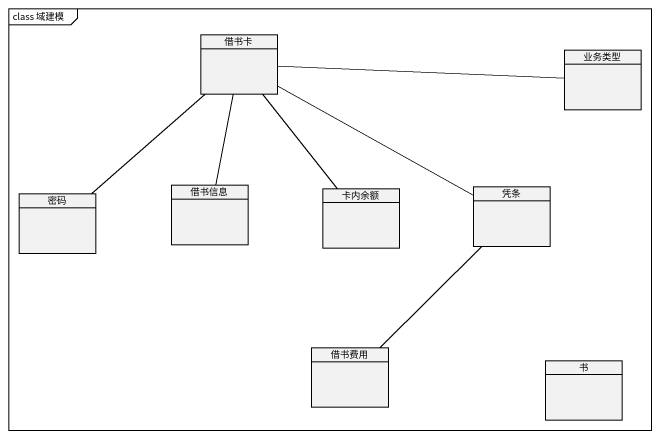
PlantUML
@startuml
mainframe class 域建模
hide circle
hide empty members
class 借书卡
class 业务类型
class 密码
class 借书信息
class 卡内余额
class 凭条
class 借书费用
class 书
借书卡 -right- 业务类型
借书卡 -- 密码
借书卡 -- 借书信息
借书卡 -- 卡内余额
借书卡 -right- 凭条
凭条 -- 借书费用
@enduml
